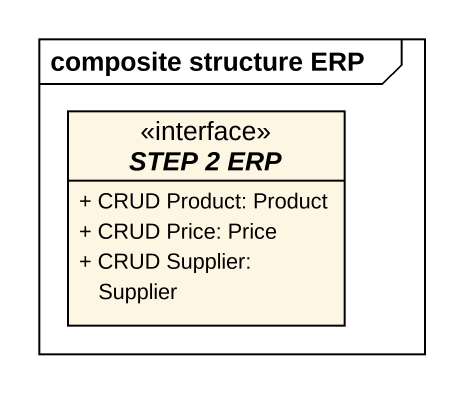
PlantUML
@startuml
mainframe composite structure ERP
hide circle
hide empty members
skinparam classAttributeIconSize 0
interface "STEP 2 ERP" as STEP_2_ERP {
  + CRUD Product: Product
  + CRUD Price: Price
  + CRUD Supplier: Supplier
}
@enduml
